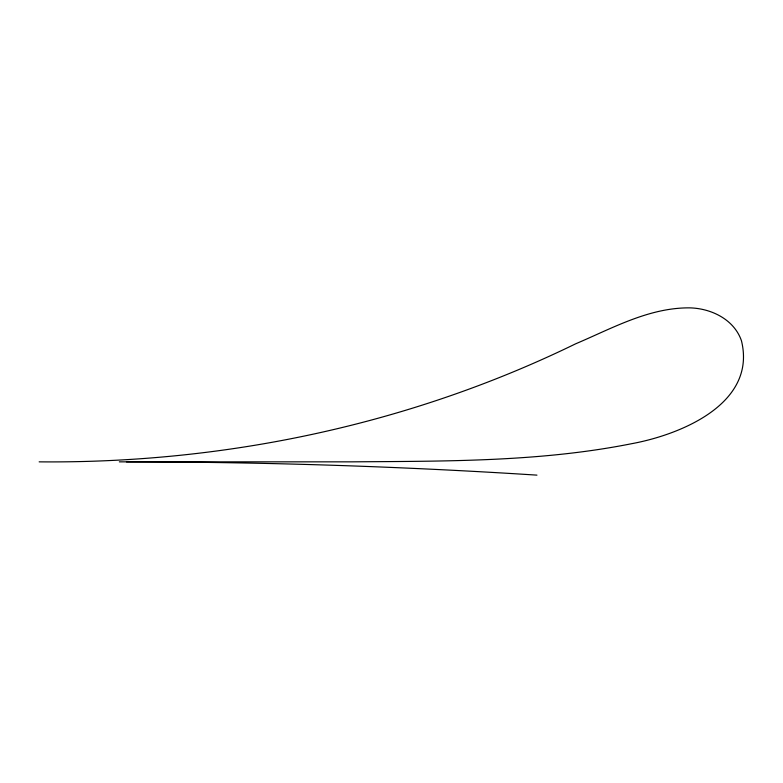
<?xml version="1.0" encoding="UTF-8"?>
<svg xmlns="http://www.w3.org/2000/svg" width="783" height="783" viewBox="0 0 783 783"><rect width="100%" height="100%" fill="white"/><g stroke="black" fill="none" stroke-linecap="round" stroke-linejoin="round"><path stroke-width="1.17" d="M39.15 461.853C224.046 463.595 409.215 424.944 575.662 343.806C612.218 328.331 648.95 307.523 689.754 307.866C711.189 308.375 734.141 319.415 741.462 340.781C756.897 403.725 680.623 434.663 631.666 443.697C539.83 461.999 445.635 461.089 352.389 461.843L119.349 461.853M126.435 461.853C263.372 461.941 400.299 466.355 536.952 475.134"/></g></svg>
